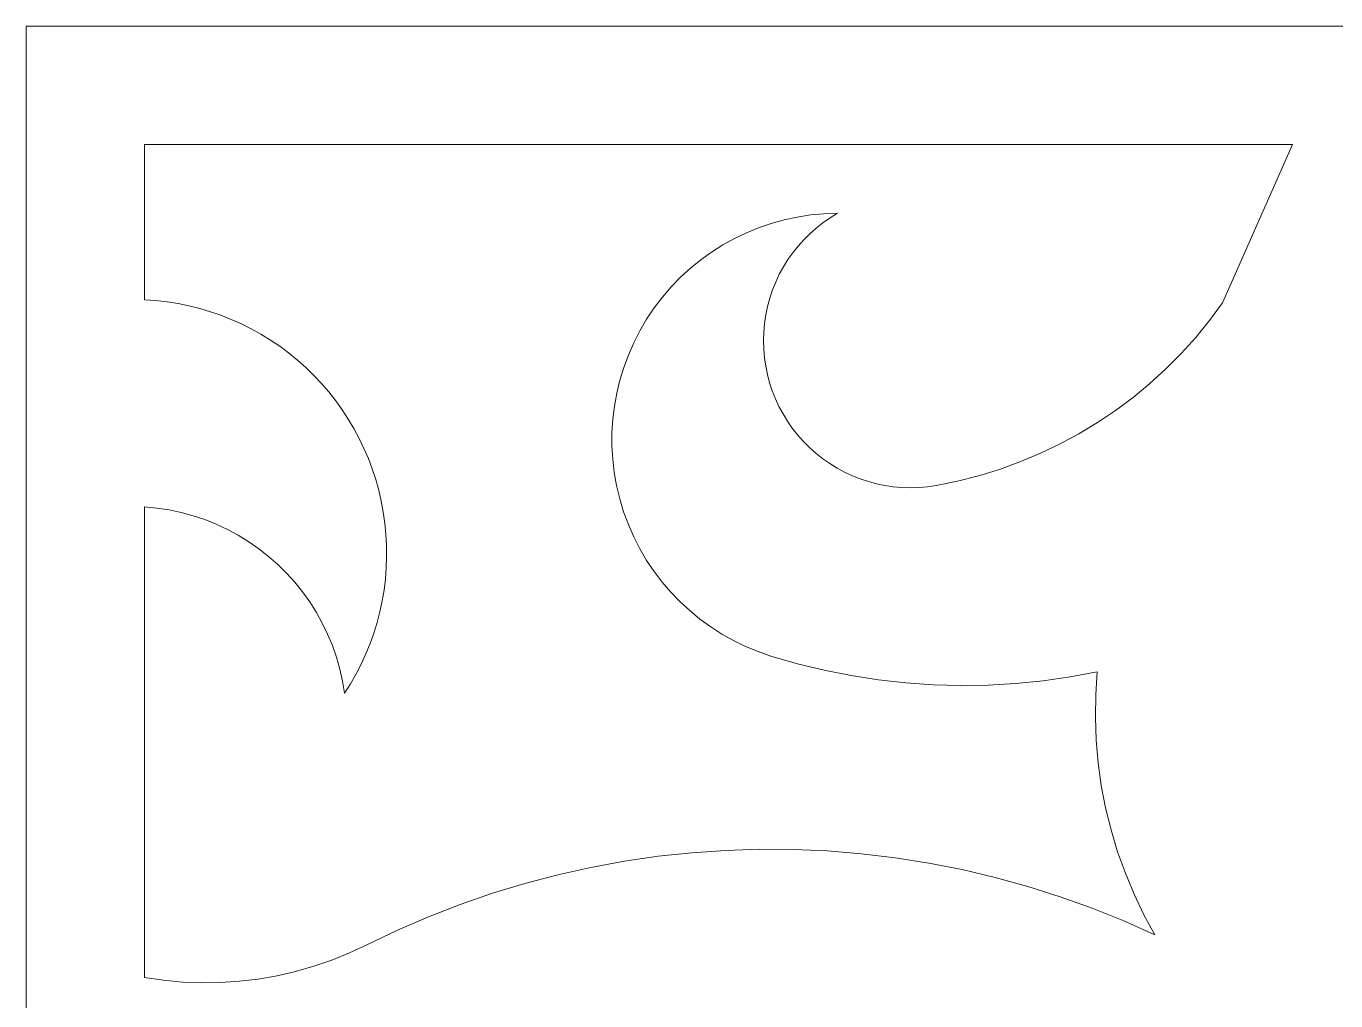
# Model space of a CAD drawing. Header units: centimetres. Extents: x -9.9 to 10, y -12 to 6.3.
# Drawn here: x 0.713 to 3.798, y 3.985 to 6.281 of the extents above; entities that cross this region are included whole.
import ezdxf

# ---------------------------------------------------------------- set-up
doc = ezdxf.new("R2010")
doc.units = ezdxf.units.CM
doc.header["$MEASUREMENT"] = 0
doc.layers.add('layer 1', color=7, linetype='Continuous')

msp = doc.modelspace()

# ---------------------------------------------------------------- linework, layer by layer
at = {"layer": 'layer 1', "color": 177, "lineweight": 20}
for points, knots in [([(9.9554, -11.98109), (9.9554, -11.98109), (9.9554, 6.28139), (9.9554, 6.28139), (9.9554, 6.28139), (9.9554, 6.28139), (0.71291, 6.28139), (0.71291, 6.28139), (0.71291, 6.28139), (0.71291, 6.28139), (0.71291, -11.98109), (0.71291, -11.98109), (0.71291, -11.98109), (0.71291, -11.98109), (9.9554, -11.98109), (9.9554, -11.98109)], [0, 0, 0, 0, 0.2, 0.2, 0.2, 0.2, 0.4, 0.4, 0.4, 0.4, 0.6, 0.6, 0.6, 0.6, 1, 1, 1, 1]), ([(3.34591, 4.18752), (3.34591, 4.18752), (3.37158, 4.14031), (3.37158, 4.14031), (3.37158, 4.14031), (3.37158, 4.14031), (3.2984, 4.17303), (3.2984, 4.17303), (3.2984, 4.17303), (3.2984, 4.17303), (3.22417, 4.20293), (3.22417, 4.20293), (3.22417, 4.20293), (3.22417, 4.20293), (3.14883, 4.23), (3.14883, 4.23), (3.14883, 4.23), (3.14883, 4.23), (3.07264, 4.25421), (3.07264, 4.25421), (3.07264, 4.25421), (3.07264, 4.25421), (2.99556, 4.27554), (2.99556, 4.27554), (2.99556, 4.27554), (2.99556, 4.27554), (2.91763, 4.29396), (2.91763, 4.29396), (2.91763, 4.29396), (2.91763, 4.29396), (2.83908, 4.30943), (2.83908, 4.30943), (2.83908, 4.30943), (2.83908, 4.30943), (2.7599, 4.32195), (2.7599, 4.32195), (2.7599, 4.32195), (2.7599, 4.32195), (2.68037, 4.33147), (2.68037, 4.33147), (2.68037, 4.33147), (2.68037, 4.33147), (2.60056, 4.33798), (2.60056, 4.33798), (2.60056, 4.33798), (2.60056, 4.33798), (2.52061, 4.34149), (2.52061, 4.34149), (2.52061, 4.34149), (2.52061, 4.34149), (2.44059, 4.34198), (2.44059, 4.34198), (2.44059, 4.34198), (2.44059, 4.34198), (2.36065, 4.33945), (2.36065, 4.33945), (2.36065, 4.33945), (2.36065, 4.33945), (2.28084, 4.33392), (2.28084, 4.33392), (2.28084, 4.33392), (2.28084, 4.33392), (2.20123, 4.32537), (2.20123, 4.32537), (2.20123, 4.32537), (2.20123, 4.32537), (2.12191, 4.31382), (2.12191, 4.31382), (2.12191, 4.31382), (2.12191, 4.31382), (2.04308, 4.29929), (2.04308, 4.29929), (2.04308, 4.29929), (2.04308, 4.29929), (1.96495, 4.28182), (1.96495, 4.28182), (1.96495, 4.28182), (1.96495, 4.28182), (1.88758, 4.26143), (1.88758, 4.26143), (1.88758, 4.26143), (1.88758, 4.26143), (1.81105, 4.23817), (1.81105, 4.23817), (1.81105, 4.23817), (1.81105, 4.23817), (1.73543, 4.21203), (1.73543, 4.21203), (1.73543, 4.21203), (1.73543, 4.21203), (1.66085, 4.18304), (1.66085, 4.18304), (1.66085, 4.18304), (1.66085, 4.18304), (1.58739, 4.15126), (1.58739, 4.15126), (1.58739, 4.15126), (1.58739, 4.15126), (1.51504, 4.11668), (1.51504, 4.11668), (1.51504, 4.11668), (1.51504, 4.11668), (1.47444, 4.09766), (1.47444, 4.09766), (1.47444, 4.09766), (1.47444, 4.09766), (1.43293, 4.08083), (1.43293, 4.08083), (1.43293, 4.08083), (1.43293, 4.08083), (1.39058, 4.06624), (1.39058, 4.06624), (1.39058, 4.06624), (1.39058, 4.06624), (1.34747, 4.05391), (1.34747, 4.05391), (1.34747, 4.05391), (1.34747, 4.05391), (1.3038, 4.04389), (1.3038, 4.04389), (1.3038, 4.04389), (1.3038, 4.04389), (1.25964, 4.0362), (1.25964, 4.0362), (1.25964, 4.0362), (1.25964, 4.0362), (1.2152, 4.03088), (1.2152, 4.03088), (1.2152, 4.03088), (1.2152, 4.03088), (1.17049, 4.02792), (1.17049, 4.02792), (1.17049, 4.02792), (1.17049, 4.02792), (1.12563, 4.02736), (1.12563, 4.02736), (1.12563, 4.02736), (1.12563, 4.02736), (1.08091, 4.02916), (1.08091, 4.02916), (1.08091, 4.02916), (1.08091, 4.02916), (1.03626, 4.03335), (1.03626, 4.03335), (1.03626, 4.03335), (1.03626, 4.03335), (0.99196, 4.0399), (0.99196, 4.0399), (0.99196, 4.0399), (0.99196, 4.0399), (0.99196, 5.14872), (0.99196, 5.14872), (0.99196, 5.14872), (0.99196, 5.14872), (1.02098, 5.14594), (1.02098, 5.14594), (1.02098, 5.14594), (1.02098, 5.14594), (1.04966, 5.14153), (1.04966, 5.14153), (1.04966, 5.14153), (1.04966, 5.14153), (1.07805, 5.1355), (1.07805, 5.1355), (1.07805, 5.1355), (1.07805, 5.1355), (1.10603, 5.12788), (1.10603, 5.12788), (1.10603, 5.12788), (1.10603, 5.12788), (1.13351, 5.11868), (1.13351, 5.11868), (1.13351, 5.11868), (1.13351, 5.11868), (1.16044, 5.10792), (1.16044, 5.10792), (1.16044, 5.10792), (1.16044, 5.10792), (1.18674, 5.09564), (1.18674, 5.09564), (1.18674, 5.09564), (1.18674, 5.09564), (1.21234, 5.08183), (1.21234, 5.08183), (1.21234, 5.08183), (1.21234, 5.08183), (1.23718, 5.06659), (1.23718, 5.06659), (1.23718, 5.06659), (1.23718, 5.06659), (1.26104, 5.04998), (1.26104, 5.04998), (1.26104, 5.04998), (1.26104, 5.04998), (1.28385, 5.03209), (1.28385, 5.03209), (1.28385, 5.03209), (1.28385, 5.03209), (1.30555, 5.01296), (1.30555, 5.01296), (1.30555, 5.01296), (1.30555, 5.01296), (1.3262, 4.9926), (1.3262, 4.9926), (1.3262, 4.9926), (1.3262, 4.9926), (1.34566, 4.97108), (1.34566, 4.97108), (1.34566, 4.97108), (1.34566, 4.97108), (1.36387, 4.94848), (1.36387, 4.94848), (1.36387, 4.94848), (1.36387, 4.94848), (1.38082, 4.92479), (1.38082, 4.92479), (1.38082, 4.92479), (1.38082, 4.92479), (1.39638, 4.90018), (1.39638, 4.90018), (1.39638, 4.90018), (1.39638, 4.90018), (1.41047, 4.87479), (1.41047, 4.87479), (1.41047, 4.87479), (1.41047, 4.87479), (1.42303, 4.84868), (1.42303, 4.84868), (1.42303, 4.84868), (1.42303, 4.84868), (1.43412, 4.82193), (1.43412, 4.82193), (1.43412, 4.82193), (1.43412, 4.82193), (1.44368, 4.79458), (1.44368, 4.79458), (1.44368, 4.79458), (1.44368, 4.79458), (1.4517, 4.76671), (1.4517, 4.76671), (1.4517, 4.76671), (1.4517, 4.76671), (1.45812, 4.73837), (1.45812, 4.73837), (1.45812, 4.73837), (1.45812, 4.73837), (1.46286, 4.70966), (1.46286, 4.70966), (1.46286, 4.70966), (1.46286, 4.70966), (1.47702, 4.73207), (1.47702, 4.73207), (1.47702, 4.73207), (1.47702, 4.73207), (1.49007, 4.75499), (1.49007, 4.75499), (1.49007, 4.75499), (1.49007, 4.75499), (1.50207, 4.77842), (1.50207, 4.77842), (1.50207, 4.77842), (1.50207, 4.77842), (1.51302, 4.80227), (1.51302, 4.80227), (1.51302, 4.80227), (1.51302, 4.80227), (1.52286, 4.82655), (1.52286, 4.82655), (1.52286, 4.82655), (1.52286, 4.82655), (1.53165, 4.85119), (1.53165, 4.85119), (1.53165, 4.85119), (1.53165, 4.85119), (1.53932, 4.87618), (1.53932, 4.87618), (1.53932, 4.87618), (1.53932, 4.87618), (1.54595, 4.90148), (1.54595, 4.90148), (1.54595, 4.90148), (1.54595, 4.90148), (1.55139, 4.92703), (1.55139, 4.92703), (1.55139, 4.92703), (1.55139, 4.92703), (1.55578, 4.9528), (1.55578, 4.9528), (1.55578, 4.9528), (1.55578, 4.9528), (1.559, 4.97877), (1.559, 4.97877), (1.559, 4.97877), (1.559, 4.97877), (1.56109, 5.0049), (1.56109, 5.0049), (1.56109, 5.0049), (1.56109, 5.0049), (1.562, 5.03113), (1.562, 5.03113), (1.562, 5.03113), (1.562, 5.03113), (1.56179, 5.05745), (1.56179, 5.05745), (1.56179, 5.05745), (1.56179, 5.05745), (1.56046, 5.0838), (1.56046, 5.0838), (1.56046, 5.0838), (1.56046, 5.0838), (1.55788, 5.11015), (1.55788, 5.11015), (1.55788, 5.11015), (1.55788, 5.11015), (1.55418, 5.13638), (1.55418, 5.13638), (1.55418, 5.13638), (1.55418, 5.13638), (1.5493, 5.16232), (1.5493, 5.16232), (1.5493, 5.16232), (1.5493, 5.16232), (1.54337, 5.18796), (1.54337, 5.18796), (1.54337, 5.18796), (1.54337, 5.18796), (1.53625, 5.21323), (1.53625, 5.21323), (1.53625, 5.21323), (1.53625, 5.21323), (1.52809, 5.23813), (1.52809, 5.23813), (1.52809, 5.23813), (1.52809, 5.23813), (1.51888, 5.26262), (1.51888, 5.26262), (1.51888, 5.26262), (1.51888, 5.26262), (1.50856, 5.28666), (1.50856, 5.28666), (1.50856, 5.28666), (1.50856, 5.28666), (1.49726, 5.3102), (1.49726, 5.3102), (1.49726, 5.3102), (1.49726, 5.3102), (1.4849, 5.33324), (1.4849, 5.33324), (1.4849, 5.33324), (1.4849, 5.33324), (1.47158, 5.35572), (1.47158, 5.35572), (1.47158, 5.35572), (1.47158, 5.35572), (1.45721, 5.37761), (1.45721, 5.37761), (1.45721, 5.37761), (1.45721, 5.37761), (1.44193, 5.39889), (1.44193, 5.39889), (1.44193, 5.39889), (1.44193, 5.39889), (1.42568, 5.41952), (1.42568, 5.41952), (1.42568, 5.41952), (1.42568, 5.41952), (1.40852, 5.43945), (1.40852, 5.43945), (1.40852, 5.43945), (1.40852, 5.43945), (1.39045, 5.45867), (1.39045, 5.45867), (1.39045, 5.45867), (1.39045, 5.45867), (1.37147, 5.47714), (1.37147, 5.47714), (1.37147, 5.47714), (1.37147, 5.47714), (1.35166, 5.49474), (1.35166, 5.49474), (1.35166, 5.49474), (1.35166, 5.49474), (1.33115, 5.5114), (1.33115, 5.5114), (1.33115, 5.5114), (1.33115, 5.5114), (1.31008, 5.52708), (1.31008, 5.52708), (1.31008, 5.52708), (1.31008, 5.52708), (1.28832, 5.5418), (1.28832, 5.5418), (1.28832, 5.5418), (1.28832, 5.5418), (1.26599, 5.5555), (1.26599, 5.5555), (1.26599, 5.5555), (1.26599, 5.5555), (1.24311, 5.56822), (1.24311, 5.56822), (1.24311, 5.56822), (1.24311, 5.56822), (1.21974, 5.5799), (1.21974, 5.5799), (1.21974, 5.5799), (1.21974, 5.5799), (1.19588, 5.59054), (1.19588, 5.59054), (1.19588, 5.59054), (1.19588, 5.59054), (1.17153, 5.60014), (1.17153, 5.60014), (1.17153, 5.60014), (1.17153, 5.60014), (1.14684, 5.60866), (1.14684, 5.60866), (1.14684, 5.60866), (1.14684, 5.60866), (1.12172, 5.61611), (1.12172, 5.61611), (1.12172, 5.61611), (1.12172, 5.61611), (1.09633, 5.62244), (1.09633, 5.62244), (1.09633, 5.62244), (1.09633, 5.62244), (1.07059, 5.62767), (1.07059, 5.62767), (1.07059, 5.62767), (1.07059, 5.62767), (1.04463, 5.63179), (1.04463, 5.63179), (1.04463, 5.63179), (1.04463, 5.63179), (1.0184, 5.63475), (1.0184, 5.63475), (1.0184, 5.63475), (1.0184, 5.63475), (0.99196, 5.63655), (0.99196, 5.63655), (0.99196, 5.63655), (0.99196, 5.63655), (0.99196, 6.00234), (0.99196, 6.00234), (0.99196, 6.00234), (0.99196, 6.00234), (3.69577, 6.00234), (3.69577, 6.00234), (3.69577, 6.00234), (3.69577, 6.00234), (3.53106, 5.62921), (3.53106, 5.62921), (3.53106, 5.62921), (3.53106, 5.62921), (3.50058, 5.58786), (3.50058, 5.58786), (3.50058, 5.58786), (3.50058, 5.58786), (3.46806, 5.54813), (3.46806, 5.54813), (3.46806, 5.54813), (3.46806, 5.54813), (3.43374, 5.51007), (3.43374, 5.51007), (3.43374, 5.51007), (3.43374, 5.51007), (3.3976, 5.47376), (3.3976, 5.47376), (3.3976, 5.47376), (3.3976, 5.47376), (3.35972, 5.43926), (3.35972, 5.43926), (3.35972, 5.43926), (3.35972, 5.43926), (3.32023, 5.40663), (3.32023, 5.40663), (3.32023, 5.40663), (3.32023, 5.40663), (3.27908, 5.37595), (3.27908, 5.37595), (3.27908, 5.37595), (3.27908, 5.37595), (3.23645, 5.34726), (3.23645, 5.34726), (3.23645, 5.34726), (3.23645, 5.34726), (3.19243, 5.3207), (3.19243, 5.3207), (3.19243, 5.3207), (3.19243, 5.3207), (3.14722, 5.29637), (3.14722, 5.29637), (3.14722, 5.29637), (3.14722, 5.29637), (3.10097, 5.27432), (3.10097, 5.27432), (3.10097, 5.27432), (3.10097, 5.27432), (3.05367, 5.25457), (3.05367, 5.25457), (3.05367, 5.25457), (3.05367, 5.25457), (3.00554, 5.23714), (3.00554, 5.23714), (3.00554, 5.23714), (3.00554, 5.23714), (2.95649, 5.22207), (2.95649, 5.22207), (2.95649, 5.22207), (2.95649, 5.22207), (2.90682, 5.20943), (2.90682, 5.20943), (2.90682, 5.20943), (2.90682, 5.20943), (2.85638, 5.19921), (2.85638, 5.19921), (2.85638, 5.19921), (2.85638, 5.19921), (2.83615, 5.19623), (2.83615, 5.19623), (2.83615, 5.19623), (2.83615, 5.19623), (2.81585, 5.19445), (2.81585, 5.19445), (2.81585, 5.19445), (2.81585, 5.19445), (2.79561, 5.19387), (2.79561, 5.19387), (2.79561, 5.19387), (2.79561, 5.19387), (2.77545, 5.19448), (2.77545, 5.19448), (2.77545, 5.19448), (2.77545, 5.19448), (2.75543, 5.19624), (2.75543, 5.19624), (2.75543, 5.19624), (2.75543, 5.19624), (2.73562, 5.19917), (2.73562, 5.19917), (2.73562, 5.19917), (2.73562, 5.19917), (2.71602, 5.20322), (2.71602, 5.20322), (2.71602, 5.20322), (2.71602, 5.20322), (2.69669, 5.2084), (2.69669, 5.2084), (2.69669, 5.2084), (2.69669, 5.2084), (2.67772, 5.21467), (2.67772, 5.21467), (2.67772, 5.21467), (2.67772, 5.21467), (2.65909, 5.22205), (2.65909, 5.22205), (2.65909, 5.22205), (2.65909, 5.22205), (2.64088, 5.23051), (2.64088, 5.23051), (2.64088, 5.23051), (2.64088, 5.23051), (2.62316, 5.24002), (2.62316, 5.24002), (2.62316, 5.24002), (2.62316, 5.24002), (2.606, 5.25058), (2.606, 5.25058), (2.606, 5.25058), (2.606, 5.25058), (2.58939, 5.26217), (2.58939, 5.26217), (2.58939, 5.26217), (2.58939, 5.26217), (2.57342, 5.27478), (2.57342, 5.27478), (2.57342, 5.27478), (2.57342, 5.27478), (2.55814, 5.2884), (2.55814, 5.2884), (2.55814, 5.2884), (2.55814, 5.2884), (2.5437, 5.30289), (2.5437, 5.30289), (2.5437, 5.30289), (2.5437, 5.30289), (2.53017, 5.31812), (2.53017, 5.31812), (2.53017, 5.31812), (2.53017, 5.31812), (2.51761, 5.33402), (2.51761, 5.33402), (2.51761, 5.33402), (2.51761, 5.33402), (2.5061, 5.35057), (2.5061, 5.35057), (2.5061, 5.35057), (2.5061, 5.35057), (2.49563, 5.3677), (2.49563, 5.3677), (2.49563, 5.3677), (2.49563, 5.3677), (2.48614, 5.38537), (2.48614, 5.38537), (2.48614, 5.38537), (2.48614, 5.38537), (2.47771, 5.40354), (2.47771, 5.40354), (2.47771, 5.40354), (2.47771, 5.40354), (2.47031, 5.42213), (2.47031, 5.42213), (2.47031, 5.42213), (2.47031, 5.42213), (2.4641, 5.44113), (2.4641, 5.44113), (2.4641, 5.44113), (2.4641, 5.44113), (2.45887, 5.46047), (2.45887, 5.46047), (2.45887, 5.46047), (2.45887, 5.46047), (2.45482, 5.48011), (2.45482, 5.48011), (2.45482, 5.48011), (2.45482, 5.48011), (2.45196, 5.50001), (2.45196, 5.50001), (2.45196, 5.50001), (2.45196, 5.50001), (2.45015, 5.52008), (2.45015, 5.52008), (2.45015, 5.52008), (2.45015, 5.52008), (2.44959, 5.54033), (2.44959, 5.54033), (2.44959, 5.54033), (2.44959, 5.54033), (2.45022, 5.56067), (2.45022, 5.56067), (2.45022, 5.56067), (2.45022, 5.56067), (2.45203, 5.58107), (2.45203, 5.58107), (2.45203, 5.58107), (2.45203, 5.58107), (2.45503, 5.60132), (2.45503, 5.60132), (2.45503, 5.60132), (2.45503, 5.60132), (2.45922, 5.62124), (2.45922, 5.62124), (2.45922, 5.62124), (2.45922, 5.62124), (2.46452, 5.64077), (2.46452, 5.64077), (2.46452, 5.64077), (2.46452, 5.64077), (2.47094, 5.65989), (2.47094, 5.65989), (2.47094, 5.65989), (2.47094, 5.65989), (2.47847, 5.67855), (2.47847, 5.67855), (2.47847, 5.67855), (2.47847, 5.67855), (2.48698, 5.69669), (2.48698, 5.69669), (2.48698, 5.69669), (2.48698, 5.69669), (2.49654, 5.71427), (2.49654, 5.71427), (2.49654, 5.71427), (2.49654, 5.71427), (2.50715, 5.73127), (2.50715, 5.73127), (2.50715, 5.73127), (2.50715, 5.73127), (2.51866, 5.74763), (2.51866, 5.74763), (2.51866, 5.74763), (2.51866, 5.74763), (2.53107, 5.76331), (2.53107, 5.76331), (2.53107, 5.76331), (2.53107, 5.76331), (2.54447, 5.77826), (2.54447, 5.77826), (2.54447, 5.77826), (2.54447, 5.77826), (2.5587, 5.79245), (2.5587, 5.79245), (2.5587, 5.79245), (2.5587, 5.79245), (2.57377, 5.80583), (2.57377, 5.80583), (2.57377, 5.80583), (2.57377, 5.80583), (2.58967, 5.81836), (2.58967, 5.81836), (2.58967, 5.81836), (2.58967, 5.81836), (2.60635, 5.82998), (2.60635, 5.82998), (2.60635, 5.82998), (2.60635, 5.82998), (2.62386, 5.84068), (2.62386, 5.84068), (2.62386, 5.84068), (2.62386, 5.84068), (2.59184, 5.83958), (2.59184, 5.83958), (2.59184, 5.83958), (2.59184, 5.83958), (2.56017, 5.83658), (2.56017, 5.83658), (2.56017, 5.83658), (2.56017, 5.83658), (2.52891, 5.83173), (2.52891, 5.83173), (2.52891, 5.83173), (2.52891, 5.83173), (2.49814, 5.82507), (2.49814, 5.82507), (2.49814, 5.82507), (2.49814, 5.82507), (2.46794, 5.81663), (2.46794, 5.81663), (2.46794, 5.81663), (2.46794, 5.81663), (2.43829, 5.80646), (2.43829, 5.80646), (2.43829, 5.80646), (2.43829, 5.80646), (2.40941, 5.7946), (2.40941, 5.7946), (2.40941, 5.7946), (2.40941, 5.7946), (2.38122, 5.78106), (2.38122, 5.78106), (2.38122, 5.78106), (2.38122, 5.78106), (2.35387, 5.76591), (2.35387, 5.76591), (2.35387, 5.76591), (2.35387, 5.76591), (2.32751, 5.74916), (2.32751, 5.74916), (2.32751, 5.74916), (2.32751, 5.74916), (2.30204, 5.73089), (2.30204, 5.73089), (2.30204, 5.73089), (2.30204, 5.73089), (2.27769, 5.7111), (2.27769, 5.7111), (2.27769, 5.7111), (2.27769, 5.7111), (2.25446, 5.68983), (2.25446, 5.68983), (2.25446, 5.68983), (2.25446, 5.68983), (2.23242, 5.66714), (2.23242, 5.66714), (2.23242, 5.66714), (2.23242, 5.66714), (2.2117, 5.64304), (2.2117, 5.64304), (2.2117, 5.64304), (2.2117, 5.64304), (2.1923, 5.61759), (2.1923, 5.61759), (2.1923, 5.61759), (2.1923, 5.61759), (2.17444, 5.59103), (2.17444, 5.59103), (2.17444, 5.59103), (2.17444, 5.59103), (2.15833, 5.56361), (2.15833, 5.56361), (2.15833, 5.56361), (2.15833, 5.56361), (2.14396, 5.53545), (2.14396, 5.53545), (2.14396, 5.53545), (2.14396, 5.53545), (2.13133, 5.5066), (2.13133, 5.5066), (2.13133, 5.5066), (2.13133, 5.5066), (2.12045, 5.47716), (2.12045, 5.47716), (2.12045, 5.47716), (2.12045, 5.47716), (2.11131, 5.4472), (2.11131, 5.4472), (2.11131, 5.4472), (2.11131, 5.4472), (2.10399, 5.41681), (2.10399, 5.41681), (2.10399, 5.41681), (2.10399, 5.41681), (2.09847, 5.38607), (2.09847, 5.38607), (2.09847, 5.38607), (2.09847, 5.38607), (2.09471, 5.35504), (2.09471, 5.35504), (2.09471, 5.35504), (2.09471, 5.35504), (2.09282, 5.32384), (2.09282, 5.32384), (2.09282, 5.32384), (2.09282, 5.32384), (2.09276, 5.29252), (2.09276, 5.29252), (2.09276, 5.29252), (2.09276, 5.29252), (2.0945, 5.26118), (2.0945, 5.26118), (2.0945, 5.26118), (2.0945, 5.26118), (2.09813, 5.22989), (2.09813, 5.22989), (2.09813, 5.22989), (2.09813, 5.22989), (2.10364, 5.19874), (2.10364, 5.19874), (2.10364, 5.19874), (2.10364, 5.19874), (2.11096, 5.16781), (2.11096, 5.16781), (2.11096, 5.16781), (2.11096, 5.16781), (2.12024, 5.13719), (2.12024, 5.13719), (2.12024, 5.13719), (2.12024, 5.13719), (2.13133, 5.10717), (2.13133, 5.10717), (2.13133, 5.10717), (2.13133, 5.10717), (2.1441, 5.07804), (2.1441, 5.07804), (2.1441, 5.07804), (2.1441, 5.07804), (2.15847, 5.04988), (2.15847, 5.04988), (2.15847, 5.04988), (2.15847, 5.04988), (2.17444, 5.02274), (2.17444, 5.02274), (2.17444, 5.02274), (2.17444, 5.02274), (2.19196, 4.99667), (2.19196, 4.99667), (2.19196, 4.99667), (2.19196, 4.99667), (2.21086, 4.97172), (2.21086, 4.97172), (2.21086, 4.97172), (2.21086, 4.97172), (2.23123, 4.94797), (2.23123, 4.94797), (2.23123, 4.94797), (2.23123, 4.94797), (2.25286, 4.92548), (2.25286, 4.92548), (2.25286, 4.92548), (2.25286, 4.92548), (2.27581, 4.90428), (2.27581, 4.90428), (2.27581, 4.90428), (2.27581, 4.90428), (2.30002, 4.88446), (2.30002, 4.88446), (2.30002, 4.88446), (2.30002, 4.88446), (2.32534, 4.86604), (2.32534, 4.86604), (2.32534, 4.86604), (2.32534, 4.86604), (2.35178, 4.8491), (2.35178, 4.8491), (2.35178, 4.8491), (2.35178, 4.8491), (2.3792, 4.8337), (2.3792, 4.8337), (2.3792, 4.8337), (2.3792, 4.8337), (2.40766, 4.81989), (2.40766, 4.81989), (2.40766, 4.81989), (2.40766, 4.81989), (2.43703, 4.80773), (2.43703, 4.80773), (2.43703, 4.80773), (2.43703, 4.80773), (2.46731, 4.7973), (2.46731, 4.7973), (2.46731, 4.7973), (2.46731, 4.7973), (2.52961, 4.77928), (2.52961, 4.77928), (2.52961, 4.77928), (2.52961, 4.77928), (2.59254, 4.76395), (2.59254, 4.76395), (2.59254, 4.76395), (2.59254, 4.76395), (2.65609, 4.75129), (2.65609, 4.75129), (2.65609, 4.75129), (2.65609, 4.75129), (2.7202, 4.74133), (2.7202, 4.74133), (2.7202, 4.74133), (2.7202, 4.74133), (2.78459, 4.73411), (2.78459, 4.73411), (2.78459, 4.73411), (2.78459, 4.73411), (2.84927, 4.72961), (2.84927, 4.72961), (2.84927, 4.72961), (2.84927, 4.72961), (2.91407, 4.72787), (2.91407, 4.72787), (2.91407, 4.72787), (2.91407, 4.72787), (2.97888, 4.72888), (2.97888, 4.72888), (2.97888, 4.72888), (2.97888, 4.72888), (3.04362, 4.73263), (3.04362, 4.73263), (3.04362, 4.73263), (3.04362, 4.73263), (3.10808, 4.73914), (3.10808, 4.73914), (3.10808, 4.73914), (3.10808, 4.73914), (3.17227, 4.74835), (3.17227, 4.74835), (3.17227, 4.74835), (3.17227, 4.74835), (3.23603, 4.76029), (3.23603, 4.76029), (3.23603, 4.76029), (3.23603, 4.76029), (3.23241, 4.70666), (3.23241, 4.70666), (3.23241, 4.70666), (3.23241, 4.70666), (3.23149, 4.65296), (3.23149, 4.65296), (3.23149, 4.65296), (3.23149, 4.65296), (3.23338, 4.59928), (3.23338, 4.59928), (3.23338, 4.59928), (3.23338, 4.59928), (3.23805, 4.54574), (3.23805, 4.54574), (3.23805, 4.54574), (3.23805, 4.54574), (3.24545, 4.4925), (3.24545, 4.4925), (3.24545, 4.4925), (3.24545, 4.4925), (3.25557, 4.43974), (3.25557, 4.43974), (3.25557, 4.43974), (3.25557, 4.43974), (3.2684, 4.3876), (3.2684, 4.3876), (3.2684, 4.3876), (3.2684, 4.3876), (3.28389, 4.33613), (3.28389, 4.33613), (3.28389, 4.33613), (3.28389, 4.33613), (3.30203, 4.28553), (3.30203, 4.28553), (3.30203, 4.28553), (3.30203, 4.28553), (3.32268, 4.23597), (3.32268, 4.23597), (3.32268, 4.23597), (3.32268, 4.23597), (3.34591, 4.18752), (3.34591, 4.18752)], [0, 0, 0, 0, 0.0040161, 0.0040161, 0.0040161, 0.0040161, 0.0080321, 0.0080321, 0.0080321, 0.0080321, 0.0120482, 0.0120482, 0.0120482, 0.0120482, 0.0160643, 0.0160643, 0.0160643, 0.0160643, 0.0200803, 0.0200803, 0.0200803, 0.0200803, 0.0240964, 0.0240964, 0.0240964, 0.0240964, 0.0281124, 0.0281124, 0.0281124, 0.0281124, 0.0321285, 0.0321285, 0.0321285, 0.0321285, 0.0361446, 0.0361446, 0.0361446, 0.0361446, 0.0401606, 0.0401606, 0.0401606, 0.0401606, 0.0441767, 0.0441767, 0.0441767, 0.0441767, 0.0481928, 0.0481928, 0.0481928, 0.0481928, 0.0522088, 0.0522088, 0.0522088, 0.0522088, 0.0562249, 0.0562249, 0.0562249, 0.0562249, 0.060241, 0.060241, 0.060241, 0.060241, 0.064257, 0.064257, 0.064257, 0.064257, 0.0682731, 0.0682731, 0.0682731, 0.0682731, 0.0722892, 0.0722892, 0.0722892, 0.0722892, 0.0763052, 0.0763052, 0.0763052, 0.0763052, 0.0803213, 0.0803213, 0.0803213, 0.0803213, 0.0843373, 0.0843373, 0.0843373, 0.0843373, 0.0883534, 0.0883534, 0.0883534, 0.0883534, 0.0923695, 0.0923695, 0.0923695, 0.0923695, 0.0963855, 0.0963855, 0.0963855, 0.0963855, 0.1004016, 0.1004016, 0.1004016, 0.1004016, 0.1044177, 0.1044177, 0.1044177, 0.1044177, 0.1084337, 0.1084337, 0.1084337, 0.1084337, 0.1124498, 0.1124498, 0.1124498, 0.1124498, 0.1164659, 0.1164659, 0.1164659, 0.1164659, 0.1204819, 0.1204819, 0.1204819, 0.1204819, 0.124498, 0.124498, 0.124498, 0.124498, 0.1285141, 0.1285141, 0.1285141, 0.1285141, 0.1325301, 0.1325301, 0.1325301, 0.1325301, 0.1365462, 0.1365462, 0.1365462, 0.1365462, 0.1405622, 0.1405622, 0.1405622, 0.1405622, 0.1445783, 0.1445783, 0.1445783, 0.1445783, 0.1485944, 0.1485944, 0.1485944, 0.1485944, 0.1526104, 0.1526104, 0.1526104, 0.1526104, 0.1566265, 0.1566265, 0.1566265, 0.1566265, 0.1606426, 0.1606426, 0.1606426, 0.1606426, 0.1646586, 0.1646586, 0.1646586, 0.1646586, 0.1686747, 0.1686747, 0.1686747, 0.1686747, 0.1726908, 0.1726908, 0.1726908, 0.1726908, 0.1767068, 0.1767068, 0.1767068, 0.1767068, 0.1807229, 0.1807229, 0.1807229, 0.1807229, 0.184739, 0.184739, 0.184739, 0.184739, 0.188755, 0.188755, 0.188755, 0.188755, 0.1927711, 0.1927711, 0.1927711, 0.1927711, 0.1967871, 0.1967871, 0.1967871, 0.1967871, 0.2008032, 0.2008032, 0.2008032, 0.2008032, 0.2048193, 0.2048193, 0.2048193, 0.2048193, 0.2088353, 0.2088353, 0.2088353, 0.2088353, 0.2128514, 0.2128514, 0.2128514, 0.2128514, 0.2168675, 0.2168675, 0.2168675, 0.2168675, 0.2208835, 0.2208835, 0.2208835, 0.2208835, 0.2248996, 0.2248996, 0.2248996, 0.2248996, 0.2289157, 0.2289157, 0.2289157, 0.2289157, 0.2329317, 0.2329317, 0.2329317, 0.2329317, 0.2369478, 0.2369478, 0.2369478, 0.2369478, 0.2409639, 0.2409639, 0.2409639, 0.2409639, 0.2449799, 0.2449799, 0.2449799, 0.2449799, 0.248996, 0.248996, 0.248996, 0.248996, 0.253012, 0.253012, 0.253012, 0.253012, 0.2570281, 0.2570281, 0.2570281, 0.2570281, 0.2610442, 0.2610442, 0.2610442, 0.2610442, 0.2650602, 0.2650602, 0.2650602, 0.2650602, 0.2690763, 0.2690763, 0.2690763, 0.2690763, 0.2730924, 0.2730924, 0.2730924, 0.2730924, 0.2771084, 0.2771084, 0.2771084, 0.2771084, 0.2811245, 0.2811245, 0.2811245, 0.2811245, 0.2851406, 0.2851406, 0.2851406, 0.2851406, 0.2891566, 0.2891566, 0.2891566, 0.2891566, 0.2931727, 0.2931727, 0.2931727, 0.2931727, 0.2971888, 0.2971888, 0.2971888, 0.2971888, 0.3012048, 0.3012048, 0.3012048, 0.3012048, 0.3052209, 0.3052209, 0.3052209, 0.3052209, 0.3092369, 0.3092369, 0.3092369, 0.3092369, 0.313253, 0.313253, 0.313253, 0.313253, 0.3172691, 0.3172691, 0.3172691, 0.3172691, 0.3212851, 0.3212851, 0.3212851, 0.3212851, 0.3253012, 0.3253012, 0.3253012, 0.3253012, 0.3293173, 0.3293173, 0.3293173, 0.3293173, 0.3333333, 0.3333333, 0.3333333, 0.3333333, 0.3373494, 0.3373494, 0.3373494, 0.3373494, 0.3413655, 0.3413655, 0.3413655, 0.3413655, 0.3453815, 0.3453815, 0.3453815, 0.3453815, 0.3493976, 0.3493976, 0.3493976, 0.3493976, 0.3534137, 0.3534137, 0.3534137, 0.3534137, 0.3574297, 0.3574297, 0.3574297, 0.3574297, 0.3614458, 0.3614458, 0.3614458, 0.3614458, 0.3654618, 0.3654618, 0.3654618, 0.3654618, 0.3694779, 0.3694779, 0.3694779, 0.3694779, 0.373494, 0.373494, 0.373494, 0.373494, 0.37751, 0.37751, 0.37751, 0.37751, 0.3815261, 0.3815261, 0.3815261, 0.3815261, 0.3855422, 0.3855422, 0.3855422, 0.3855422, 0.3895582, 0.3895582, 0.3895582, 0.3895582, 0.3935743, 0.3935743, 0.3935743, 0.3935743, 0.3975904, 0.3975904, 0.3975904, 0.3975904, 0.4016064, 0.4016064, 0.4016064, 0.4016064, 0.4056225, 0.4056225, 0.4056225, 0.4056225, 0.4096386, 0.4096386, 0.4096386, 0.4096386, 0.4136546, 0.4136546, 0.4136546, 0.4136546, 0.4176707, 0.4176707, 0.4176707, 0.4176707, 0.4216867, 0.4216867, 0.4216867, 0.4216867, 0.4257028, 0.4257028, 0.4257028, 0.4257028, 0.4297189, 0.4297189, 0.4297189, 0.4297189, 0.4337349, 0.4337349, 0.4337349, 0.4337349, 0.437751, 0.437751, 0.437751, 0.437751, 0.4417671, 0.4417671, 0.4417671, 0.4417671, 0.4457831, 0.4457831, 0.4457831, 0.4457831, 0.4497992, 0.4497992, 0.4497992, 0.4497992, 0.4538153, 0.4538153, 0.4538153, 0.4538153, 0.4578313, 0.4578313, 0.4578313, 0.4578313, 0.4618474, 0.4618474, 0.4618474, 0.4618474, 0.4658635, 0.4658635, 0.4658635, 0.4658635, 0.4698795, 0.4698795, 0.4698795, 0.4698795, 0.4738956, 0.4738956, 0.4738956, 0.4738956, 0.4779116, 0.4779116, 0.4779116, 0.4779116, 0.4819277, 0.4819277, 0.4819277, 0.4819277, 0.4859438, 0.4859438, 0.4859438, 0.4859438, 0.4899598, 0.4899598, 0.4899598, 0.4899598, 0.4939759, 0.4939759, 0.4939759, 0.4939759, 0.497992, 0.497992, 0.497992, 0.497992, 0.502008, 0.502008, 0.502008, 0.502008, 0.5060241, 0.5060241, 0.5060241, 0.5060241, 0.5100402, 0.5100402, 0.5100402, 0.5100402, 0.5140562, 0.5140562, 0.5140562, 0.5140562, 0.5180723, 0.5180723, 0.5180723, 0.5180723, 0.5220884, 0.5220884, 0.5220884, 0.5220884, 0.5261044, 0.5261044, 0.5261044, 0.5261044, 0.5301205, 0.5301205, 0.5301205, 0.5301205, 0.5341365, 0.5341365, 0.5341365, 0.5341365, 0.5381526, 0.5381526, 0.5381526, 0.5381526, 0.5421687, 0.5421687, 0.5421687, 0.5421687, 0.5461847, 0.5461847, 0.5461847, 0.5461847, 0.5502008, 0.5502008, 0.5502008, 0.5502008, 0.5542169, 0.5542169, 0.5542169, 0.5542169, 0.5582329, 0.5582329, 0.5582329, 0.5582329, 0.562249, 0.562249, 0.562249, 0.562249, 0.5662651, 0.5662651, 0.5662651, 0.5662651, 0.5702811, 0.5702811, 0.5702811, 0.5702811, 0.5742972, 0.5742972, 0.5742972, 0.5742972, 0.5783133, 0.5783133, 0.5783133, 0.5783133, 0.5823293, 0.5823293, 0.5823293, 0.5823293, 0.5863454, 0.5863454, 0.5863454, 0.5863454, 0.5903614, 0.5903614, 0.5903614, 0.5903614, 0.5943775, 0.5943775, 0.5943775, 0.5943775, 0.5983936, 0.5983936, 0.5983936, 0.5983936, 0.6024096, 0.6024096, 0.6024096, 0.6024096, 0.6064257, 0.6064257, 0.6064257, 0.6064257, 0.6104418, 0.6104418, 0.6104418, 0.6104418, 0.6144578, 0.6144578, 0.6144578, 0.6144578, 0.6184739, 0.6184739, 0.6184739, 0.6184739, 0.62249, 0.62249, 0.62249, 0.62249, 0.626506, 0.626506, 0.626506, 0.626506, 0.6305221, 0.6305221, 0.6305221, 0.6305221, 0.6345382, 0.6345382, 0.6345382, 0.6345382, 0.6385542, 0.6385542, 0.6385542, 0.6385542, 0.6425703, 0.6425703, 0.6425703, 0.6425703, 0.6465863, 0.6465863, 0.6465863, 0.6465863, 0.6506024, 0.6506024, 0.6506024, 0.6506024, 0.6546185, 0.6546185, 0.6546185, 0.6546185, 0.6586345, 0.6586345, 0.6586345, 0.6586345, 0.6626506, 0.6626506, 0.6626506, 0.6626506, 0.6666667, 0.6666667, 0.6666667, 0.6666667, 0.6706827, 0.6706827, 0.6706827, 0.6706827, 0.6746988, 0.6746988, 0.6746988, 0.6746988, 0.6787149, 0.6787149, 0.6787149, 0.6787149, 0.6827309, 0.6827309, 0.6827309, 0.6827309, 0.686747, 0.686747, 0.686747, 0.686747, 0.6907631, 0.6907631, 0.6907631, 0.6907631, 0.6947791, 0.6947791, 0.6947791, 0.6947791, 0.6987952, 0.6987952, 0.6987952, 0.6987952, 0.7028112, 0.7028112, 0.7028112, 0.7028112, 0.7068273, 0.7068273, 0.7068273, 0.7068273, 0.7108434, 0.7108434, 0.7108434, 0.7108434, 0.7148594, 0.7148594, 0.7148594, 0.7148594, 0.7188755, 0.7188755, 0.7188755, 0.7188755, 0.7228916, 0.7228916, 0.7228916, 0.7228916, 0.7269076, 0.7269076, 0.7269076, 0.7269076, 0.7309237, 0.7309237, 0.7309237, 0.7309237, 0.7349398, 0.7349398, 0.7349398, 0.7349398, 0.7389558, 0.7389558, 0.7389558, 0.7389558, 0.7429719, 0.7429719, 0.7429719, 0.7429719, 0.746988, 0.746988, 0.746988, 0.746988, 0.751004, 0.751004, 0.751004, 0.751004, 0.7550201, 0.7550201, 0.7550201, 0.7550201, 0.7590361, 0.7590361, 0.7590361, 0.7590361, 0.7630522, 0.7630522, 0.7630522, 0.7630522, 0.7670683, 0.7670683, 0.7670683, 0.7670683, 0.7710843, 0.7710843, 0.7710843, 0.7710843, 0.7751004, 0.7751004, 0.7751004, 0.7751004, 0.7791165, 0.7791165, 0.7791165, 0.7791165, 0.7831325, 0.7831325, 0.7831325, 0.7831325, 0.7871486, 0.7871486, 0.7871486, 0.7871486, 0.7911647, 0.7911647, 0.7911647, 0.7911647, 0.7951807, 0.7951807, 0.7951807, 0.7951807, 0.7991968, 0.7991968, 0.7991968, 0.7991968, 0.8032129, 0.8032129, 0.8032129, 0.8032129, 0.8072289, 0.8072289, 0.8072289, 0.8072289, 0.811245, 0.811245, 0.811245, 0.811245, 0.815261, 0.815261, 0.815261, 0.815261, 0.8192771, 0.8192771, 0.8192771, 0.8192771, 0.8232932, 0.8232932, 0.8232932, 0.8232932, 0.8273092, 0.8273092, 0.8273092, 0.8273092, 0.8313253, 0.8313253, 0.8313253, 0.8313253, 0.8353414, 0.8353414, 0.8353414, 0.8353414, 0.8393574, 0.8393574, 0.8393574, 0.8393574, 0.8433735, 0.8433735, 0.8433735, 0.8433735, 0.8473896, 0.8473896, 0.8473896, 0.8473896, 0.8514056, 0.8514056, 0.8514056, 0.8514056, 0.8554217, 0.8554217, 0.8554217, 0.8554217, 0.8594378, 0.8594378, 0.8594378, 0.8594378, 0.8634538, 0.8634538, 0.8634538, 0.8634538, 0.8674699, 0.8674699, 0.8674699, 0.8674699, 0.8714859, 0.8714859, 0.8714859, 0.8714859, 0.875502, 0.875502, 0.875502, 0.875502, 0.8795181, 0.8795181, 0.8795181, 0.8795181, 0.8835341, 0.8835341, 0.8835341, 0.8835341, 0.8875502, 0.8875502, 0.8875502, 0.8875502, 0.8915663, 0.8915663, 0.8915663, 0.8915663, 0.8955823, 0.8955823, 0.8955823, 0.8955823, 0.8995984, 0.8995984, 0.8995984, 0.8995984, 0.9036145, 0.9036145, 0.9036145, 0.9036145, 0.9076305, 0.9076305, 0.9076305, 0.9076305, 0.9116466, 0.9116466, 0.9116466, 0.9116466, 0.9156627, 0.9156627, 0.9156627, 0.9156627, 0.9196787, 0.9196787, 0.9196787, 0.9196787, 0.9236948, 0.9236948, 0.9236948, 0.9236948, 0.9277108, 0.9277108, 0.9277108, 0.9277108, 0.9317269, 0.9317269, 0.9317269, 0.9317269, 0.935743, 0.935743, 0.935743, 0.935743, 0.939759, 0.939759, 0.939759, 0.939759, 0.9437751, 0.9437751, 0.9437751, 0.9437751, 0.9477912, 0.9477912, 0.9477912, 0.9477912, 0.9518072, 0.9518072, 0.9518072, 0.9518072, 0.9558233, 0.9558233, 0.9558233, 0.9558233, 0.9598394, 0.9598394, 0.9598394, 0.9598394, 0.9638554, 0.9638554, 0.9638554, 0.9638554, 0.9678715, 0.9678715, 0.9678715, 0.9678715, 0.9718876, 0.9718876, 0.9718876, 0.9718876, 0.9759036, 0.9759036, 0.9759036, 0.9759036, 0.9799197, 0.9799197, 0.9799197, 0.9799197, 0.9839357, 0.9839357, 0.9839357, 0.9839357, 0.9879518, 0.9879518, 0.9879518, 0.9879518, 0.9919679, 0.9919679, 0.9919679, 0.9919679, 1, 1, 1, 1])]:
    msp.add_open_spline(points, degree=3, knots=knots, dxfattribs=at)

doc.saveas('drawing.dxf')
